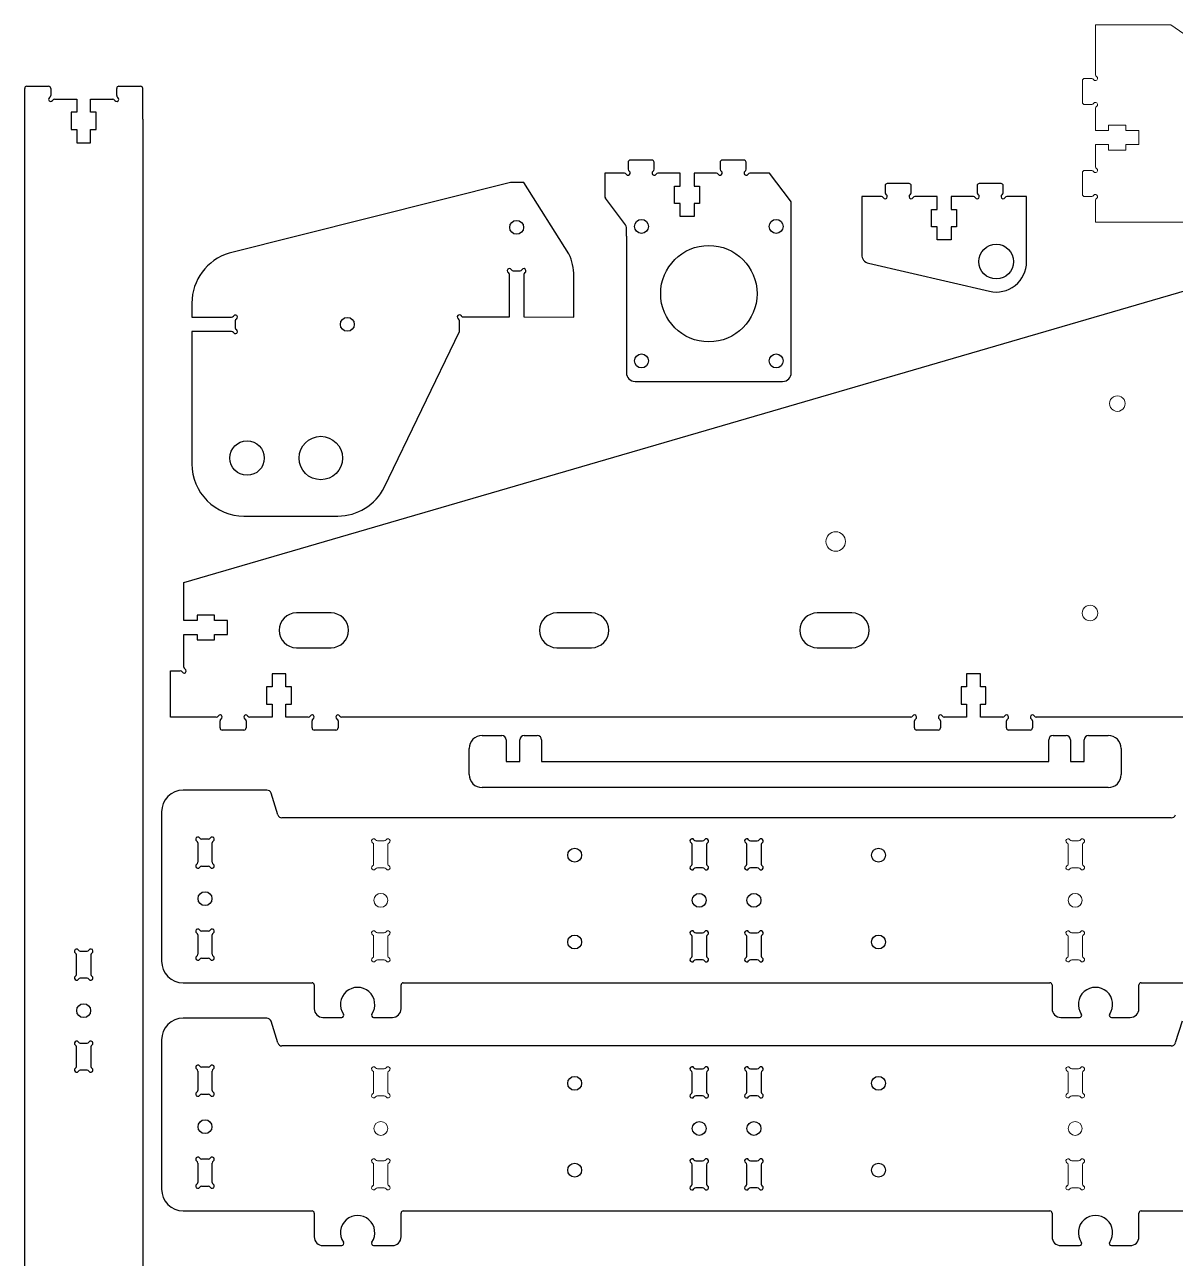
# Model space of a CAD drawing. Header units: millimetres. Extents: x 226 to 1021, y 321 to 823.
# Drawn here: x 237 to 502.1, y 499.8 to 784 of the extents above; entities that cross this region are included whole.
import ezdxf

# ---------------------------------------------------------------- set-up
doc = ezdxf.new("R2010")
doc.units = ezdxf.units.MM
for name, color, linetype in [('SLD-0', 179, 'Continuous'), ('SLD-0_2', 179, 'Continuous'), ('SLD-0_5', 179, 'Continuous'), ('SLD-0_6', 179, 'Continuous'), ('WHITE', 179, 'Continuous')]:
    doc.layers.add(name, color=color, linetype=linetype)

msp = doc.modelspace()

# ---------------------------------------------------------------- linework, layer by layer
at = {"layer": 'SLD-0', "linetype": 'Continuous'}
for p, q in [((342.42, 620.22), (346.92, 620.22)), ((352.12, 620.22), (355.12, 620.22)), ((473.95, 620.22), (476.95, 620.22)), ((482.15, 620.22), (486.65, 620.22)), ((339.42, 611.22), (339.42, 617.22)), ((347.92, 619.22), (347.92, 614.22)), ((351.12, 614.22), (351.12, 619.22)), ((356.12, 619.22), (356.12, 614.22)), ((472.95, 614.22), (472.95, 619.22)), ((477.95, 619.22), (477.95, 614.22)), ((481.15, 614.22), (481.15, 619.22)), ((489.65, 617.22), (489.65, 611.22)), ((347.92, 614.22), (351.12, 614.22)), ((356.12, 614.22), (472.95, 614.22)), ((477.95, 614.22), (481.15, 614.22)), ((486.65, 608.22), (342.42, 608.22))]:
    msp.add_line(p, q, dxfattribs=at)
at = {"layer": 'SLD-0', "lineweight": 0}
for p, q in [((317.42, 590.61), (317.42, 595.08)), ((318.29, 595.94), (319.86, 595.94)), ((320.72, 595.08), (320.72, 590.61)), ((477.42, 590.61), (477.42, 595.08)), ((478.29, 595.94), (479.86, 595.94)), ((480.72, 595.08), (480.72, 590.61)), ((319.86, 589.74), (318.29, 589.74)), ((479.86, 589.74), (478.29, 589.74)), ((318.29, 574.74), (319.86, 574.74)), ((478.29, 574.74), (479.86, 574.74)), ((317.42, 569.41), (317.42, 573.88)), ((320.72, 573.88), (320.72, 569.41)), ((477.42, 569.41), (477.42, 573.88)), ((480.72, 573.88), (480.72, 569.41)), ((319.86, 568.54), (318.29, 568.54)), ((479.86, 568.54), (478.29, 568.54)), ((318.29, 543.39), (319.86, 543.39)), ((478.29, 543.39), (479.86, 543.39)), ((317.42, 538.05), (317.42, 542.52)), ((320.72, 542.52), (320.72, 538.05)), ((477.42, 538.05), (477.42, 542.52)), ((480.72, 542.52), (480.72, 538.05)), ((319.86, 537.19), (318.29, 537.19)), ((479.86, 537.19), (478.29, 537.19)), ((317.42, 516.85), (317.42, 521.32)), ((318.29, 522.19), (319.86, 522.19)), ((320.72, 521.32), (320.72, 516.85)), ((477.42, 516.85), (477.42, 521.32)), ((478.29, 522.19), (479.86, 522.19)), ((480.72, 521.32), (480.72, 516.85)), ((319.86, 515.99), (318.29, 515.99)), ((479.86, 515.99), (478.29, 515.99))]:
    msp.add_line(p, q, dxfattribs=at)
for centre in [(319.07, 582.24), (479.07, 582.24), (319.07, 529.69), (479.07, 529.69)]:
    msp.add_circle(centre, 1.6, dxfattribs=at)
at = {"layer": 'SLD-0', "linetype": 'Continuous'}
for centre, radius, start, end in [((342.42, 617.22), 3, 90, 180), ((346.92, 619.22), 1, 0, 90), ((352.12, 619.22), 1, 90, 180), ((355.12, 619.22), 1, 0, 90), ((473.95, 619.22), 1, 90, 180), ((476.95, 619.22), 1, 0, 90), ((482.15, 619.22), 1, 90, 180), ((486.65, 617.22), 3, 0, 90), ((342.42, 611.22), 3, 180, 270), ((486.65, 611.22), 3, 270, 0)]:
    msp.add_arc(centre, radius, start, end, dxfattribs=at)
at = {"layer": 'SLD-0', "lineweight": 0}
for centre, start, end in [((317.42, 595.94), 30.0003, 240.0003), ((316.92, 595.08), 0, 60.0003), ((318.29, 596.44), 210.0003, 270), ((319.86, 596.44), 270, 330.0001), ((320.72, 595.94), 300.0003, 150.0001), ((321.22, 595.08), 120.0003, 180), ((477.42, 595.94), 30.0002, 240), ((476.92, 595.08), 0, 60), ((478.29, 596.44), 210.0002, 270), ((479.86, 596.44), 270, 330.0001), ((480.72, 595.94), 300.0003, 150.0001), ((481.22, 595.08), 120.0003, 180), ((317.42, 589.74), 120.0002, 330), ((316.92, 590.61), 300.0002, 0), ((318.29, 589.24), 90, 150), ((319.86, 589.24), 30.0004, 90), ((320.72, 589.74), 210.0004, 60), ((321.22, 590.61), 180, 240), ((477.42, 589.74), 120.0002, 330), ((476.92, 590.61), 300.0002, 0), ((478.29, 589.24), 90, 150), ((479.86, 589.24), 30.0003, 90), ((480.72, 589.74), 210.0003, 60.0006), ((481.22, 590.61), 180, 240.0006), ((317.42, 574.74), 30.0002, 240), ((316.92, 573.88), 0, 60), ((318.29, 575.24), 210.0002, 270), ((319.86, 575.24), 270, 330), ((320.72, 574.74), 300.0002, 150), ((321.22, 573.88), 120.0002, 180), ((477.42, 574.74), 30.0003, 239.9997), ((476.92, 573.88), 0, 59.9997), ((478.29, 575.24), 210.0003, 270), ((479.86, 575.24), 270, 330.0001), ((480.72, 574.74), 300.0003, 150.0001), ((481.22, 573.88), 120.0003, 180), ((317.42, 568.54), 120.0003, 330.0001), ((316.92, 569.41), 300.0003, 0), ((318.29, 568.04), 90, 150.0001), ((319.86, 568.04), 30.0002, 90), ((320.72, 568.54), 210.0002, 60), ((321.22, 569.41), 180, 240), ((477.42, 568.54), 120.0003, 330), ((476.92, 569.41), 300.0003, 0), ((478.29, 568.04), 90, 150), ((479.86, 568.04), 30.0004, 90), ((480.72, 568.54), 210.0004, 60), ((481.22, 569.41), 180, 240), ((317.42, 543.39), 30.0003, 240.0003), ((316.92, 542.52), 0, 60.0003), ((318.29, 543.89), 210.0003, 270), ((319.86, 543.89), 270, 330.0001), ((320.72, 543.39), 300.0003, 150.0001), ((321.22, 542.52), 120.0003, 180), ((477.42, 543.39), 30.0002, 240), ((476.92, 542.52), 0, 60), ((478.29, 543.89), 210.0002, 270), ((479.86, 543.89), 270, 330.0001), ((480.72, 543.39), 300.0003, 150.0001), ((481.22, 542.52), 120.0003, 180), ((317.42, 537.19), 120.0002, 330), ((316.92, 538.05), 300.0002, 0), ((320.72, 537.19), 210.0004, 60), ((321.22, 538.05), 180, 240), ((477.42, 537.19), 120.0002, 330), ((476.92, 538.05), 300.0002, 0), ((480.72, 537.19), 210.0003, 60.0006), ((481.22, 538.05), 180, 240.0006), ((318.29, 536.69), 90, 150), ((319.86, 536.69), 30.0004, 90), ((478.29, 536.69), 90, 150), ((479.86, 536.69), 30.0003, 90), ((317.42, 522.19), 30.0002, 240), ((316.92, 521.32), 0, 60), ((318.29, 522.69), 210.0002, 270), ((319.86, 522.69), 270, 330), ((320.72, 522.19), 300.0002, 150), ((321.22, 521.32), 120.0002, 180), ((477.42, 522.19), 30.0003, 239.9997), ((476.92, 521.32), 0, 59.9997), ((478.29, 522.69), 210.0003, 270), ((479.86, 522.69), 270, 330.0001), ((480.72, 522.19), 300.0003, 150.0001), ((481.22, 521.32), 120.0003, 180), ((317.42, 515.99), 120.0003, 330.0001), ((316.92, 516.85), 300.0003, 0), ((318.29, 515.49), 90, 150.0001), ((319.86, 515.49), 30.0002, 90), ((320.72, 515.99), 210.0002, 60), ((321.22, 516.85), 180, 240), ((477.42, 515.99), 120.0003, 330), ((476.92, 516.85), 300.0003, 0), ((478.29, 515.49), 90, 150), ((479.86, 515.49), 30.0004, 90), ((480.72, 515.99), 210.0004, 60), ((481.22, 516.85), 180, 240)]:
    msp.add_arc(centre, 0.5, start, end, dxfattribs=at)
at = {"layer": 'SLD-0_2', "linetype": 'Continuous'}
for p, q in [((237.01, 769.32), (237.01, 769.31)), ((264.21, 769.31), (264.21, 769.28)), ((413.45, 743.43), (408.65, 749.8)), ((375.45, 737.89), (370.85, 744)), ((413.65, 742.82), (413.65, 742.83)), ((413.65, 742.68), (413.65, 742.82)), ((413.65, 740.83), (413.65, 742.68)), ((375.65, 735.29), (375.65, 737.3))]:
    msp.add_line(p, q, dxfattribs=at)
for centre, start, end in [((371.65, 744.6), 180, 216.9749), ((412.65, 742.83), 360, 36.9749), ((374.65, 737.29), 360, 36.9749)]:
    msp.add_arc(centre, 1, start, end, dxfattribs=at)
at = {"layer": 'SLD-0_5', "color": 179, "linetype": 'Continuous', "lineweight": 15}
for p, q in [((487.04, 697.17), (486.98, 696.7)), ((486.98, 696.7), (487.04, 696.23)), ((487.22, 697.6), (487.04, 697.17)), ((487.51, 697.97), (487.22, 697.6)), ((487.88, 698.26), (487.51, 697.97)), ((488.32, 698.44), (487.88, 698.26)), ((488.78, 698.5), (488.32, 698.44)), ((489.25, 698.44), (488.78, 698.5)), ((489.68, 698.26), (489.25, 698.44)), ((490.06, 697.97), (489.68, 698.26)), ((490.24, 697.71), (490.06, 697.97)), ((490.34, 697.6), (490.24, 697.71)), ((490.52, 697.17), (490.34, 697.6)), ((490.58, 696.7), (490.52, 697.17)), ((490.52, 696.23), (490.58, 696.7)), ((487.04, 696.23), (487.22, 695.8)), ((487.22, 695.8), (487.39, 695.59)), ((487.39, 695.59), (487.41, 695.54)), ((487.41, 695.54), (487.51, 695.43)), ((487.51, 695.43), (487.88, 695.14)), ((487.88, 695.14), (488.32, 694.96)), ((488.32, 694.96), (488.78, 694.9)), ((488.78, 694.9), (489.25, 694.96)), ((489.25, 694.96), (489.68, 695.14)), ((489.68, 695.14), (490.06, 695.43)), ((490.06, 695.43), (490.34, 695.8)), ((490.34, 695.8), (490.52, 696.23)), ((480.74, 648.9), (480.68, 648.44)), ((480.68, 648.44), (480.74, 647.97)), ((480.92, 649.34), (480.74, 648.9)), ((481.21, 649.71), (480.92, 649.34)), ((481.58, 650), (481.21, 649.71)), ((482.02, 650.18), (481.58, 650)), ((482.48, 650.24), (482.02, 650.18)), ((482.95, 650.18), (482.48, 650.24)), ((483.38, 650), (482.95, 650.18)), ((483.76, 649.71), (483.38, 650)), ((483.9, 649.49), (483.76, 649.71)), ((484.04, 649.34), (483.9, 649.49)), ((484.04, 649.34), (484.22, 648.9)), ((484.28, 648.44), (484.22, 648.9)), ((484.22, 647.97), (484.28, 648.44)), ((480.74, 647.97), (480.92, 647.54)), ((480.92, 647.54), (481.04, 647.39)), ((481.04, 647.39), (481.07, 647.31)), ((481.07, 647.31), (481.21, 647.16)), ((481.21, 647.16), (481.58, 646.88)), ((481.58, 646.88), (482.02, 646.7)), ((482.02, 646.7), (482.48, 646.64)), ((482.48, 646.64), (482.95, 646.7)), ((482.95, 646.7), (483.38, 646.88)), ((483.38, 646.88), (483.76, 647.16)), ((483.76, 647.16), (484.04, 647.54)), ((484.04, 647.54), (484.22, 647.97))]:
    msp.add_line(p, q, dxfattribs=at)
msp.add_circle((423.89, 664.92), 2.25, dxfattribs=at)
at = {"layer": 'SLD-0_6', "color": 179, "linetype": 'Continuous', "lineweight": 15}
for p, q in [((483.73, 784), (501.07, 784)), ((483.73, 759.6), (483.73, 764.74)), ((483.73, 759.6), (486.73, 759.6)), ((486.73, 759.6), (486.73, 760.87)), ((486.73, 760.87), (490.73, 760.87)), ((490.73, 760.87), (490.73, 759.6)), ((490.73, 759.6), (493.73, 759.6)), ((493.73, 759.6), (493.73, 756.4)), ((486.73, 756.4), (483.73, 756.4)), ((483.73, 756.4), (483.73, 751.26)), ((486.73, 755.12), (486.73, 756.4)), ((493.73, 756.4), (490.73, 756.4)), ((490.73, 756.4), (490.73, 755.12)), ((490.73, 755.12), (486.73, 755.12))]:
    msp.add_line(p, q, dxfattribs=at)
at = {"layer": 'SLD-0_6', "color": 179, "linetype": 'Continuous', "lineweight": 0}
for p, q in [((483.73, 772.45), (483.73, 784)), ((501.07, 784), (515.05, 774.23)), ((480.73, 771.1), (480.73, 766.1)), ((482.87, 771.6), (481.23, 771.6)), ((481.23, 765.6), (482.87, 765.6)), ((483.73, 764.73), (483.73, 759.6)), ((483.73, 759.6), (486.73, 759.6)), ((486.73, 759.6), (486.73, 760.87)), ((486.73, 760.87), (490.73, 760.87)), ((490.73, 760.87), (490.73, 759.6)), ((490.73, 759.6), (493.73, 759.6)), ((493.73, 759.6), (493.73, 756.4)), ((486.73, 756.4), (483.73, 756.4)), ((483.73, 756.4), (483.73, 751.26)), ((486.73, 755.12), (486.73, 756.4)), ((493.73, 756.4), (490.73, 756.4)), ((490.73, 756.4), (490.73, 755.12)), ((490.73, 755.12), (486.73, 755.12)), ((480.73, 749.9), (480.73, 744.9)), ((482.87, 750.4), (481.23, 750.4)), ((481.23, 744.4), (482.87, 744.4)), ((483.73, 743.54), (483.73, 742.53)), ((483.73, 742.53), (483.73, 738.53)), ((483.73, 738.53), (524.11, 738.53))]:
    msp.add_line(p, q, dxfattribs=at)
for centre, start, end in [((481.23, 771.1), 90.0003, 180.0003), ((482.87, 771.1), 30.0005, 90.0003), ((483.73, 771.6), 210.0005, 60.0003), ((484.23, 772.46), 180.0003, 240.0003), ((481.23, 766.1), 180.0003, 270.0003), ((482.87, 766.1), 270.0003, 330.0003), ((483.73, 765.6), 300.0005, 150.0003), ((484.23, 764.73), 120.0005, 180.0003), ((483.73, 750.4), 210.0005, 60.0003), ((484.23, 751.26), 180.0003, 240.0003), ((481.23, 749.9), 90.0003, 180.0003), ((482.87, 749.9), 30.0005, 90.0003), ((481.23, 744.9), 180.0003, 270.0003), ((483.73, 744.4), 300.0005, 150.0003), ((482.87, 744.9), 270.0003, 330.0003), ((484.23, 743.53), 120.0005, 180.0003)]:
    msp.add_arc(centre, 0.5, start, end, dxfattribs=at)
at = {"layer": 'WHITE'}
for p, q in [((237.01, 762.25), (237.01, 769.28)), ((264.21, 762.25), (264.21, 769.28))]:
    msp.add_line(p, q, dxfattribs=at)
at = {"layer": 'WHITE', "linetype": 'Continuous'}
for p, q in [((237.51, 769.81), (242.51, 769.81)), ((243.01, 769.31), (243.01, 767.68)), ((258.21, 767.68), (258.21, 769.31)), ((258.71, 769.81), (263.71, 769.81)), ((243.88, 766.81), (249.01, 766.81)), ((249.01, 766.81), (249.01, 763.81)), ((252.21, 763.81), (252.21, 766.81)), ((252.21, 766.81), (257.34, 766.81)), ((237.01, 494.68), (237.01, 762.25)), ((249.01, 763.81), (247.74, 763.81)), ((247.74, 763.81), (247.74, 759.81)), ((253.49, 763.81), (252.21, 763.81)), ((253.49, 759.81), (253.49, 763.81)), ((264.21, 762.25), (264.21, 494.68)), ((247.74, 759.81), (249.01, 759.81)), ((249.01, 759.81), (249.01, 756.81)), ((252.21, 756.81), (252.21, 759.81)), ((252.21, 759.81), (253.49, 759.81)), ((249.01, 756.81), (252.21, 756.81)), ((376.05, 752.3), (376.05, 750.67)), ((381.55, 752.8), (376.55, 752.8)), ((382.05, 750.67), (382.05, 752.3)), ((397.25, 752.3), (397.25, 750.67)), ((402.75, 752.8), (397.75, 752.8)), ((403.25, 750.67), (403.25, 752.3)), ((273.72, 655.45), (595.81, 749.35)), ((348.92, 747.65), (284.1, 731.34)), ((352.01, 747.65), (348.92, 747.65)), ((362.41, 731.19), (352.01, 747.65)), ((375.18, 749.8), (370.65, 749.8)), ((370.65, 749.8), (370.65, 744.6)), ((388.05, 749.8), (382.91, 749.8)), ((388.05, 746.8), (388.05, 749.8)), ((396.38, 749.8), (391.25, 749.8)), ((391.25, 749.8), (391.25, 746.8)), ((408.65, 749.8), (404.11, 749.8)), ((386.77, 742.8), (386.77, 746.8)), ((386.77, 746.8), (388.05, 746.8)), ((391.25, 746.8), (392.52, 746.8)), ((392.52, 746.8), (392.52, 742.8)), ((435.27, 746.9), (435.27, 745.26)), ((440.77, 747.4), (435.77, 747.4)), ((441.27, 745.26), (441.27, 746.9)), ((456.47, 746.9), (456.47, 745.26)), ((461.97, 747.4), (456.97, 747.4)), ((462.47, 745.26), (462.47, 746.9)), ((388.05, 742.8), (386.77, 742.8)), ((388.05, 739.8), (388.05, 742.8)), ((392.52, 742.8), (391.25, 742.8)), ((391.25, 742.8), (391.25, 739.8)), ((434.4, 744.4), (429.87, 744.4)), ((429.87, 744.4), (429.87, 730.99)), ((447.27, 744.4), (442.13, 744.4)), ((447.27, 741.4), (447.27, 744.4)), ((455.6, 744.4), (450.47, 744.4)), ((450.47, 744.4), (450.47, 741.4)), ((467.87, 744.4), (463.33, 744.4)), ((467.87, 729.4), (467.87, 744.4)), ((391.25, 739.8), (388.05, 739.8)), ((413.65, 703.8), (413.65, 740.83)), ((445.99, 737.4), (445.99, 741.4)), ((445.99, 741.4), (447.27, 741.4)), ((450.47, 741.4), (451.74, 741.4)), ((451.74, 741.4), (451.74, 737.4)), ((447.27, 737.4), (445.99, 737.4)), ((447.27, 734.4), (447.27, 737.4)), ((451.74, 737.4), (450.47, 737.4)), ((450.47, 737.4), (450.47, 734.4)), ((375.65, 735.29), (375.65, 703.8)), ((450.47, 734.4), (447.27, 734.4)), ((431.41, 729.04), (459.29, 722.58)), ((348.71, 716.65), (348.71, 726.43)), ((349.58, 727.29), (351.15, 727.29)), ((352.01, 726.43), (352.01, 716.65)), ((363.54, 716.64), (363.54, 726.11)), ((275.54, 719.84), (275.54, 716.6)), ((275.54, 716.6), (284.67, 716.6)), ((338.05, 716.65), (348.71, 716.65)), ((352.01, 716.65), (363.54, 716.64)), ((285.54, 715.74), (285.54, 714.17)), ((337.18, 713.29), (337.19, 715.78)), ((284.67, 713.3), (275.54, 713.3)), ((275.54, 713.3), (275.54, 682.78)), ((319.86, 677.38), (337.18, 713.29)), ((377.65, 701.8), (411.65, 701.8)), ((287.54, 670.78), (309.14, 670.78)), ((273.72, 646.7), (273.72, 655.45)), ((307.62, 648.45), (299.62, 648.45)), ((367.62, 648.45), (359.62, 648.45)), ((427.62, 648.45), (419.62, 648.45)), ((276.72, 646.7), (273.72, 646.7)), ((280.72, 647.98), (276.72, 647.98)), ((276.72, 647.98), (276.72, 646.7)), ((280.72, 646.7), (280.72, 647.98)), ((283.72, 646.7), (280.72, 646.7)), ((283.72, 643.5), (283.72, 646.7)), ((273.72, 635.97), (273.72, 643.5)), ((273.72, 643.5), (276.72, 643.5)), ((276.72, 643.5), (276.72, 642.23)), ((280.72, 642.23), (280.72, 643.5)), ((280.72, 643.5), (283.72, 643.5)), ((276.72, 642.23), (280.72, 642.23)), ((299.62, 640.45), (307.62, 640.45)), ((359.62, 640.45), (367.62, 640.45)), ((419.62, 640.45), (427.62, 640.45)), ((270.62, 624.45), (270.62, 635.1)), ((270.62, 635.1), (272.86, 635.1)), ((297.22, 634.45), (294.02, 634.45)), ((294.02, 634.45), (294.02, 631.45)), ((297.22, 631.45), (297.22, 634.45)), ((457.22, 634.45), (454.02, 634.45)), ((454.02, 634.45), (454.02, 631.45)), ((457.22, 631.45), (457.22, 634.45)), ((294.02, 631.45), (292.75, 631.45)), ((292.75, 631.45), (292.75, 627.45)), ((298.5, 631.45), (297.22, 631.45)), ((298.5, 627.45), (298.5, 631.45)), ((454.02, 631.45), (452.75, 631.45)), ((452.75, 631.45), (452.75, 627.45)), ((458.5, 631.45), (457.22, 631.45)), ((458.5, 627.45), (458.5, 631.45)), ((292.75, 627.45), (294.02, 627.45)), ((294.02, 627.45), (294.02, 624.45)), ((297.22, 624.45), (297.22, 627.45)), ((297.22, 627.45), (298.5, 627.45)), ((452.75, 627.45), (454.02, 627.45)), ((454.02, 627.45), (454.02, 624.45)), ((457.22, 624.45), (457.22, 627.45)), ((457.22, 627.45), (458.5, 627.45)), ((281.16, 624.45), (270.62, 624.45)), ((282.02, 621.95), (282.02, 623.58)), ((288.02, 623.58), (288.02, 621.95)), ((294.02, 624.45), (288.89, 624.45)), ((302.36, 624.45), (297.22, 624.45)), ((303.22, 621.95), (303.22, 623.58)), ((309.22, 623.58), (309.22, 621.95)), ((441.16, 624.45), (310.09, 624.45)), ((442.02, 621.95), (442.02, 623.58)), ((448.02, 623.58), (448.02, 621.95)), ((454.02, 624.45), (448.89, 624.45)), ((462.36, 624.45), (457.22, 624.45)), ((463.22, 621.95), (463.22, 623.58)), ((469.22, 623.58), (469.22, 621.95)), ((561.16, 624.45), (470.09, 624.45)), ((287.52, 621.45), (282.52, 621.45)), ((308.72, 621.45), (303.72, 621.45)), ((447.52, 621.45), (442.52, 621.45)), ((468.72, 621.45), (463.72, 621.45)), ((292.83, 607.63), (273.56, 607.63)), ((295.34, 601.95), (293.78, 606.93)), ((268.56, 602.63), (268.56, 568.24)), ((501.18, 601.24), (296.3, 601.24)), ((276.91, 595.47), (276.91, 591)), ((279.35, 596.33), (277.78, 596.33)), ((280.21, 591), (280.21, 595.47)), ((390.79, 590.61), (390.79, 595.08)), ((391.65, 595.94), (393.22, 595.94)), ((394.09, 595.08), (394.09, 590.61)), ((403.39, 590.61), (403.39, 595.08)), ((404.25, 595.94), (405.82, 595.94)), ((406.69, 595.08), (406.69, 590.61)), ((277.78, 590.13), (279.35, 590.13)), ((393.22, 589.74), (391.65, 589.74)), ((405.82, 589.74), (404.25, 589.74)), ((276.91, 574.27), (276.91, 569.8)), ((279.35, 575.13), (277.78, 575.13)), ((280.21, 569.8), (280.21, 574.27)), ((391.65, 574.74), (393.22, 574.74)), ((404.25, 574.74), (405.82, 574.74)), ((390.79, 569.41), (390.79, 573.88)), ((394.09, 573.88), (394.09, 569.41)), ((403.39, 569.41), (403.39, 573.88)), ((406.69, 573.88), (406.69, 569.41)), ((248.96, 565.18), (248.96, 569.65)), ((249.83, 570.52), (251.39, 570.52)), ((252.26, 569.65), (252.26, 565.18)), ((277.78, 568.93), (279.35, 568.93)), ((393.22, 568.54), (391.65, 568.54)), ((405.82, 568.54), (404.25, 568.54)), ((251.39, 564.32), (249.83, 564.32)), ((273.56, 563.24), (303.23, 563.24)), ((324.23, 563.24), (473.24, 563.24)), ((494.24, 563.24), (523.91, 563.24)), ((303.73, 562.74), (303.73, 557.25)), ((323.73, 557.25), (323.73, 562.74)), ((473.74, 562.74), (473.74, 557.25)), ((493.74, 557.25), (493.74, 562.74)), ((292.83, 555.08), (273.56, 555.08)), ((295.34, 549.39), (293.78, 554.37)), ((305.73, 555.25), (310.05, 555.25)), ((317.42, 555.25), (321.73, 555.25)), ((475.74, 555.25), (480.06, 555.25)), ((487.42, 555.25), (491.74, 555.25)), ((503.69, 554.37), (502.13, 549.39)), ((249.83, 549.32), (251.39, 549.32)), ((268.56, 550.08), (268.56, 515.69)), ((501.18, 548.69), (296.3, 548.69)), ((248.96, 543.98), (248.96, 548.45)), ((252.26, 548.45), (252.26, 543.98)), ((251.39, 543.12), (249.83, 543.12)), ((279.35, 543.78), (277.78, 543.78)), ((391.65, 543.39), (393.22, 543.39)), ((404.25, 543.39), (405.82, 543.39)), ((276.91, 542.91), (276.91, 538.44)), ((280.21, 538.44), (280.21, 542.91)), ((390.79, 538.05), (390.79, 542.52)), ((394.09, 542.52), (394.09, 538.05)), ((403.39, 538.05), (403.39, 542.52)), ((406.69, 542.52), (406.69, 538.05)), ((277.78, 537.58), (279.35, 537.58)), ((393.22, 537.19), (391.65, 537.19)), ((405.82, 537.19), (404.25, 537.19)), ((276.91, 521.71), (276.91, 517.24)), ((279.35, 522.58), (277.78, 522.58)), ((280.21, 517.24), (280.21, 521.71)), ((390.79, 516.85), (390.79, 521.32)), ((391.65, 522.19), (393.22, 522.19)), ((394.09, 521.32), (394.09, 516.85)), ((403.39, 516.85), (403.39, 521.32)), ((404.25, 522.19), (405.82, 522.19)), ((406.69, 521.32), (406.69, 516.85)), ((277.78, 516.38), (279.35, 516.38)), ((393.22, 515.99), (391.65, 515.99)), ((405.82, 515.99), (404.25, 515.99)), ((273.56, 510.69), (303.23, 510.69)), ((303.73, 510.19), (303.73, 504.69)), ((323.73, 504.69), (323.73, 510.19)), ((324.23, 510.69), (473.24, 510.69)), ((473.74, 510.19), (473.74, 504.69)), ((493.74, 504.69), (493.74, 510.19)), ((494.24, 510.69), (523.91, 510.69)), ((305.73, 502.69), (310.05, 502.69)), ((317.42, 502.69), (321.73, 502.69)), ((475.74, 502.69), (480.06, 502.69)), ((487.42, 502.69), (491.74, 502.69))]:
    msp.add_line(p, q, dxfattribs=at)
for centre, radius in [((379.15, 737.52), 1.6), ((410.15, 737.52), 1.6), ((350.36, 737.3), 1.6), ((460.87, 729.4), 4), ((394.65, 722.02), 11.1), ((311.36, 714.95), 1.6), ((379.15, 706.52), 1.6), ((410.15, 706.52), 1.6), ((288.24, 684.15), 3.98), ((305.24, 684.15), 5), ((363.74, 592.63), 1.6), ((433.74, 592.63), 1.6), ((278.56, 582.63), 1.6), ((392.44, 582.24), 1.6), ((405.04, 582.24), 1.6), ((363.74, 572.63), 1.6), ((433.74, 572.63), 1.6), ((250.61, 556.82), 1.6), ((363.74, 540.08), 1.6), ((433.74, 540.08), 1.6), ((278.56, 530.08), 1.6), ((392.44, 529.69), 1.6), ((405.04, 529.69), 1.6), ((363.74, 520.08), 1.6), ((433.74, 520.08), 1.6)]:
    msp.add_circle(centre, radius, dxfattribs=at)
for centre, radius, start, end in [((237.51, 769.31), 0.5, 90, 180), ((242.51, 769.31), 0.5, 0, 90), ((242.51, 767.68), 0.5, 300.0002, 0), ((258.71, 769.31), 0.5, 90, 180), ((258.71, 767.68), 0.5, 180, 240), ((263.71, 769.31), 0.5, 0, 90), ((243.01, 766.81), 0.5, 120.0002, 330), ((243.88, 766.31), 0.5, 90, 150), ((257.34, 766.31), 0.5, 30.0002, 90), ((258.21, 766.81), 0.5, 210.0002, 60), ((376.55, 752.3), 0.5, 90, 180), ((376.55, 750.67), 0.5, 180, 240), ((381.55, 752.3), 0.5, 0, 90), ((381.55, 750.67), 0.5, 300.0002, 0), ((397.75, 752.3), 0.5, 90, 180), ((397.75, 750.67), 0.5, 180, 240), ((402.75, 752.3), 0.5, 0, 90), ((402.75, 750.67), 0.5, 300.0002, 0), ((375.18, 749.3), 0.5, 30.0002, 90), ((376.05, 749.8), 0.5, 210.0002, 60), ((382.05, 749.8), 0.5, 120.0002, 330), ((382.91, 749.3), 0.5, 90, 150), ((396.38, 749.3), 0.5, 30.0002, 90), ((397.25, 749.8), 0.5, 210.0002, 60), ((403.25, 749.8), 0.5, 120.0002, 330), ((404.11, 749.3), 0.5, 90, 150), ((435.27, 744.4), 0.5, 210.0002, 60), ((435.77, 746.9), 0.5, 90, 180), ((435.77, 745.26), 0.5, 180, 240), ((440.77, 746.9), 0.5, 0, 90), ((441.27, 744.4), 0.5, 120.0002, 330), ((440.77, 745.26), 0.5, 300.0002, 0), ((456.47, 744.4), 0.5, 210.0002, 60), ((456.97, 746.9), 0.5, 90, 180), ((456.97, 745.26), 0.5, 180, 240), ((461.97, 746.9), 0.5, 0, 90), ((462.47, 744.4), 0.5, 120.0002, 330), ((461.97, 745.26), 0.5, 300.0002, 0), ((434.4, 743.9), 0.5, 30.0002, 90), ((442.13, 743.9), 0.5, 90, 150), ((455.6, 743.9), 0.5, 30.0002, 90), ((463.33, 743.9), 0.5, 90, 150), ((287.54, 719.84), 12, 106.6367, 179.9993), ((351.54, 726.11), 12, 359.9993, 25.0346), ((431.87, 730.99), 2, 180, 256.9536), ((348.71, 727.29), 0.5, 29.9862, 239.9861), ((352.01, 727.29), 0.5, 299.9862, 149.986), ((460.87, 729.4), 7, 256.9536, 0), ((348.21, 726.43), 0.5, 359.9862, 59.986), ((349.58, 727.79), 0.5, 209.9862, 269.9862), ((351.15, 727.79), 0.5, 269.9862, 329.986), ((352.51, 726.43), 0.5, 119.9862, 179.9862), ((284.67, 717.1), 0.5, 269.9862, 329.986), ((285.54, 716.6), 0.5, 299.9862, 149.986), ((337.19, 716.65), 0.5, 29.9862, 239.986), ((338.05, 717.15), 0.5, 209.9862, 269.9862), ((285.54, 713.3), 0.5, 209.9862, 59.9861), ((286.04, 715.74), 0.5, 119.9862, 179.9862), ((286.04, 714.17), 0.5, 179.9862, 239.986), ((336.69, 715.78), 0.5, 359.9862, 59.986), ((284.67, 712.8), 0.5, 29.9863, 89.9862), ((377.65, 703.8), 2, 180, 270), ((411.65, 703.8), 2, 270, 360), ((287.54, 682.78), 12, 179.9993, 269.9993), ((309.14, 682.78), 12, 269.9993, 333.2668), ((299.62, 644.45), 4, 90, 270), ((307.62, 644.45), 4, 270, 90), ((359.62, 644.45), 4, 90, 270), ((367.62, 644.45), 4, 270, 90), ((419.62, 644.45), 4, 90, 270), ((427.62, 644.45), 4, 270, 90), ((272.86, 634.6), 0.5, 30, 90), ((273.72, 635.1), 0.5, 210, 59.9998), ((274.22, 635.97), 0.5, 180, 239.9998), ((281.16, 624.95), 0.5, 270, 330), ((282.02, 624.45), 0.5, 300.0002, 150), ((282.52, 623.58), 0.5, 120.0002, 180), ((288.02, 624.45), 0.5, 30.0002, 240), ((287.52, 623.58), 0.5, 0, 60), ((288.89, 624.95), 0.5, 210.0002, 270), ((302.36, 624.95), 0.5, 270, 330), ((303.22, 624.45), 0.5, 300.0002, 150), ((303.72, 623.58), 0.5, 120.0002, 180), ((309.22, 624.45), 0.5, 30.0002, 240), ((308.72, 623.58), 0.5, 0, 60), ((310.09, 624.95), 0.5, 210.0002, 270), ((441.16, 624.95), 0.5, 270, 330), ((442.02, 624.45), 0.5, 300.0002, 150), ((442.52, 623.58), 0.5, 120.0002, 180), ((448.02, 624.45), 0.5, 30.0002, 240), ((447.52, 623.58), 0.5, 0, 60), ((448.89, 624.95), 0.5, 210.0002, 270), ((462.36, 624.95), 0.5, 270, 330), ((463.22, 624.45), 0.5, 300.0002, 150), ((463.72, 623.58), 0.5, 120.0002, 180), ((469.22, 624.45), 0.5, 30.0002, 240), ((468.72, 623.58), 0.5, 0, 60), ((470.09, 624.95), 0.5, 210.0002, 270), ((282.52, 621.95), 0.5, 180, 270), ((287.52, 621.95), 0.5, 270, 0), ((303.72, 621.95), 0.5, 180, 270), ((308.72, 621.95), 0.5, 270, 0), ((442.52, 621.95), 0.5, 180, 270), ((447.52, 621.95), 0.5, 270, 0), ((463.72, 621.95), 0.5, 180, 270), ((468.72, 621.95), 0.5, 270, 0), ((273.56, 602.63), 5, 90, 180), ((292.83, 606.63), 1, 17.3857, 90), ((296.3, 602.24), 1, 197.3857, 270), ((501.18, 602.24), 1, 270, 342.6143), ((276.91, 596.33), 0.5, 30, 239.9998), ((276.41, 595.47), 0.5, 0, 59.9998), ((277.78, 596.83), 0.5, 210, 270), ((279.35, 596.83), 0.5, 270, 329.9998), ((280.21, 596.33), 0.5, 300, 149.9998), ((280.71, 595.47), 0.5, 120, 180), ((390.79, 595.94), 0.5, 30.0002, 240), ((390.29, 595.08), 0.5, 0, 60), ((391.65, 596.44), 0.5, 210.0002, 270), ((393.22, 596.44), 0.5, 270, 330), ((394.09, 595.94), 0.5, 300.0002, 150), ((394.59, 595.08), 0.5, 120.0002, 180), ((403.39, 595.94), 0.5, 30.0002, 240), ((402.89, 595.08), 0.5, 0, 60), ((404.25, 596.44), 0.5, 210.0002, 270), ((405.82, 596.44), 0.5, 270, 330), ((406.69, 595.94), 0.5, 300.0002, 150), ((407.19, 595.08), 0.5, 120.0002, 180), ((276.91, 590.13), 0.5, 120, 329.9998), ((276.41, 591), 0.5, 300, 0), ((277.78, 589.63), 0.5, 90, 149.9998), ((279.35, 589.63), 0.5, 30, 90), ((280.21, 590.13), 0.5, 210, 59.9998), ((280.71, 591), 0.5, 180, 239.9998), ((390.79, 589.74), 0.5, 120.0002, 330), ((390.29, 590.61), 0.5, 300.0002, 0), ((391.65, 589.24), 0.5, 90, 150), ((393.22, 589.24), 0.5, 30.0002, 90), ((394.09, 589.74), 0.5, 210.0002, 60), ((394.59, 590.61), 0.5, 180, 240), ((403.39, 589.74), 0.5, 120.0002, 330), ((402.89, 590.61), 0.5, 300.0002, 0), ((404.25, 589.24), 0.5, 90, 150), ((405.82, 589.24), 0.5, 30.0002, 90), ((406.69, 589.74), 0.5, 210.0002, 60), ((407.19, 590.61), 0.5, 180, 240), ((276.91, 575.13), 0.5, 30, 239.9998), ((276.41, 574.27), 0.5, 0, 59.9998), ((277.78, 575.63), 0.5, 210, 270), ((279.35, 575.63), 0.5, 270, 329.9998), ((280.21, 575.13), 0.5, 300, 149.9998), ((280.71, 574.27), 0.5, 120, 180), ((390.79, 574.74), 0.5, 30.0002, 240), ((390.29, 573.88), 0.5, 0, 60), ((391.65, 575.24), 0.5, 210.0002, 270), ((393.22, 575.24), 0.5, 270, 330), ((394.09, 574.74), 0.5, 300.0002, 150), ((394.59, 573.88), 0.5, 120.0002, 180), ((403.39, 574.74), 0.5, 30.0002, 240), ((402.89, 573.88), 0.5, 0, 60), ((404.25, 575.24), 0.5, 210.0002, 270), ((405.82, 575.24), 0.5, 270, 330), ((406.69, 574.74), 0.5, 300.0002, 150), ((407.19, 573.88), 0.5, 120.0002, 180), ((248.96, 570.52), 0.5, 30.0002, 240), ((248.46, 569.65), 0.5, 0, 60), ((249.83, 571.02), 0.5, 210.0002, 270), ((251.39, 571.02), 0.5, 270, 330), ((252.26, 570.52), 0.5, 300.0002, 150), ((252.76, 569.65), 0.5, 120.0002, 180), ((276.91, 568.93), 0.5, 120, 329.9998), ((276.41, 569.8), 0.5, 300, 0), ((277.78, 568.43), 0.5, 90, 149.9998), ((279.35, 568.43), 0.5, 30, 90), ((280.21, 568.93), 0.5, 210, 59.9998), ((280.71, 569.8), 0.5, 180, 239.9998), ((390.79, 568.54), 0.5, 120.0002, 330), ((390.29, 569.41), 0.5, 300.0002, 0), ((391.65, 568.04), 0.5, 90, 150), ((393.22, 568.04), 0.5, 30.0002, 90), ((394.09, 568.54), 0.5, 210.0002, 60), ((394.59, 569.41), 0.5, 180, 240), ((403.39, 568.54), 0.5, 120.0002, 330), ((402.89, 569.41), 0.5, 300.0002, 0), ((404.25, 568.04), 0.5, 90, 150), ((405.82, 568.04), 0.5, 30.0002, 90), ((406.69, 568.54), 0.5, 210.0002, 60), ((407.19, 569.41), 0.5, 180, 240), ((273.56, 568.24), 5, 180, 270), ((248.96, 564.32), 0.5, 120.0002, 330), ((248.46, 565.18), 0.5, 300.0002, 0), ((249.83, 563.82), 0.5, 90, 150), ((251.39, 563.82), 0.5, 30.0002, 90), ((252.26, 564.32), 0.5, 210.0002, 60), ((252.76, 565.18), 0.5, 180, 240), ((303.23, 562.74), 0.5, 0, 90), ((324.23, 562.74), 0.5, 90, 180), ((473.24, 562.74), 0.5, 0, 90), ((494.24, 562.74), 0.5, 90, 180), ((313.73, 558.24), 3.95, 325.8766, 214.1234), ((483.74, 558.24), 3.95, 325.8766, 214.1234), ((305.73, 557.25), 2, 180, 270), ((321.73, 557.25), 2, 270, 0), ((475.74, 557.25), 2, 180, 270), ((491.74, 557.25), 2, 270, 0), ((273.56, 550.08), 5, 90, 180), ((292.83, 554.08), 1, 17.3857, 90), ((310.05, 555.75), 0.5, 270, 34.1234), ((317.42, 555.75), 0.5, 145.8766, 270), ((480.06, 555.75), 0.5, 270, 34.1234), ((487.42, 555.75), 0.5, 145.8766, 270), ((248.96, 549.32), 0.5, 30.0002, 240), ((248.46, 548.45), 0.5, 0, 60), ((249.83, 549.82), 0.5, 210.0002, 270), ((251.39, 549.82), 0.5, 270, 330), ((252.26, 549.32), 0.5, 300.0002, 150), ((252.76, 548.45), 0.5, 120.0002, 180), ((296.3, 549.69), 1, 197.3857, 270), ((501.18, 549.69), 1, 270, 342.6143), ((248.96, 543.12), 0.5, 120.0002, 330), ((248.46, 543.98), 0.5, 300.0002, 0), ((249.83, 542.62), 0.5, 90, 150), ((251.39, 542.62), 0.5, 30.0002, 90), ((252.26, 543.12), 0.5, 210.0002, 60), ((252.76, 543.98), 0.5, 180, 240), ((276.91, 543.78), 0.5, 30, 239.9998), ((276.41, 542.91), 0.5, 0, 59.9998), ((277.78, 544.28), 0.5, 210, 270), ((279.35, 544.28), 0.5, 270, 329.9998), ((280.21, 543.78), 0.5, 300, 149.9998), ((280.71, 542.91), 0.5, 120, 180), ((390.79, 543.39), 0.5, 30.0002, 240), ((390.29, 542.52), 0.5, 0, 60), ((391.65, 543.89), 0.5, 210.0002, 270), ((393.22, 543.89), 0.5, 270, 330), ((394.09, 543.39), 0.5, 300.0002, 150), ((394.59, 542.52), 0.5, 120.0002, 180), ((403.39, 543.39), 0.5, 30.0002, 240), ((402.89, 542.52), 0.5, 0, 60), ((404.25, 543.89), 0.5, 210.0002, 270), ((405.82, 543.89), 0.5, 270, 330), ((406.69, 543.39), 0.5, 300.0002, 150), ((407.19, 542.52), 0.5, 120.0002, 180), ((276.91, 537.58), 0.5, 120, 329.9998), ((276.41, 538.44), 0.5, 300, 0), ((277.78, 537.08), 0.5, 90, 149.9998), ((279.35, 537.08), 0.5, 30, 90), ((280.21, 537.58), 0.5, 210, 59.9998), ((280.71, 538.44), 0.5, 180, 239.9998), ((390.79, 537.19), 0.5, 120.0002, 330), ((390.29, 538.05), 0.5, 300.0002, 0), ((394.09, 537.19), 0.5, 210.0002, 60), ((394.59, 538.05), 0.5, 180, 240), ((403.39, 537.19), 0.5, 120.0002, 330), ((402.89, 538.05), 0.5, 300.0002, 0), ((406.69, 537.19), 0.5, 210.0002, 60), ((407.19, 538.05), 0.5, 180, 240), ((391.65, 536.69), 0.5, 90, 150), ((393.22, 536.69), 0.5, 30.0002, 90), ((404.25, 536.69), 0.5, 90, 150), ((405.82, 536.69), 0.5, 30.0002, 90), ((276.91, 522.58), 0.5, 30, 239.9998), ((280.21, 522.58), 0.5, 300, 149.9998), ((276.41, 521.71), 0.5, 0, 59.9998), ((277.78, 523.08), 0.5, 210, 270), ((279.35, 523.08), 0.5, 270, 329.9998), ((280.71, 521.71), 0.5, 120, 180), ((390.79, 522.19), 0.5, 30.0002, 240), ((390.29, 521.32), 0.5, 0, 60), ((391.65, 522.69), 0.5, 210.0002, 270), ((393.22, 522.69), 0.5, 270, 330), ((394.09, 522.19), 0.5, 300.0002, 150), ((394.59, 521.32), 0.5, 120.0002, 180), ((403.39, 522.19), 0.5, 30.0002, 240), ((402.89, 521.32), 0.5, 0, 60), ((404.25, 522.69), 0.5, 210.0002, 270), ((405.82, 522.69), 0.5, 270, 330), ((406.69, 522.19), 0.5, 300.0002, 150), ((407.19, 521.32), 0.5, 120.0002, 180), ((273.56, 515.69), 5, 180, 270), ((276.91, 516.38), 0.5, 120, 329.9998), ((276.41, 517.24), 0.5, 300, 0), ((277.78, 515.88), 0.5, 90, 149.9998), ((279.35, 515.88), 0.5, 30, 90), ((280.21, 516.38), 0.5, 210, 59.9998), ((280.71, 517.24), 0.5, 180, 239.9998), ((390.79, 515.99), 0.5, 120.0002, 330), ((390.29, 516.85), 0.5, 300.0002, 0), ((391.65, 515.49), 0.5, 90, 150), ((393.22, 515.49), 0.5, 30.0002, 90), ((394.09, 515.99), 0.5, 210.0002, 60), ((394.59, 516.85), 0.5, 180, 240), ((403.39, 515.99), 0.5, 120.0002, 330), ((402.89, 516.85), 0.5, 300.0002, 0), ((404.25, 515.49), 0.5, 90, 150), ((405.82, 515.49), 0.5, 30.0002, 90), ((406.69, 515.99), 0.5, 210.0002, 60), ((407.19, 516.85), 0.5, 180, 240), ((303.23, 510.19), 0.5, 0, 90), ((313.73, 505.69), 3.95, 325.8766, 214.1234), ((324.23, 510.19), 0.5, 90, 180), ((473.24, 510.19), 0.5, 0, 90), ((483.74, 505.69), 3.95, 325.8766, 214.1234), ((494.24, 510.19), 0.5, 90, 180), ((305.73, 504.69), 2, 180, 270), ((310.05, 503.19), 0.5, 270, 34.1234), ((317.42, 503.19), 0.5, 145.8766, 270), ((321.73, 504.69), 2, 270, 0), ((475.74, 504.69), 2, 180, 270), ((480.06, 503.19), 0.5, 270, 34.1234), ((487.42, 503.19), 0.5, 145.8766, 270), ((491.74, 504.69), 2, 270, 0)]:
    msp.add_arc(centre, radius, start, end, dxfattribs=at)

doc.saveas('drawing.dxf')
